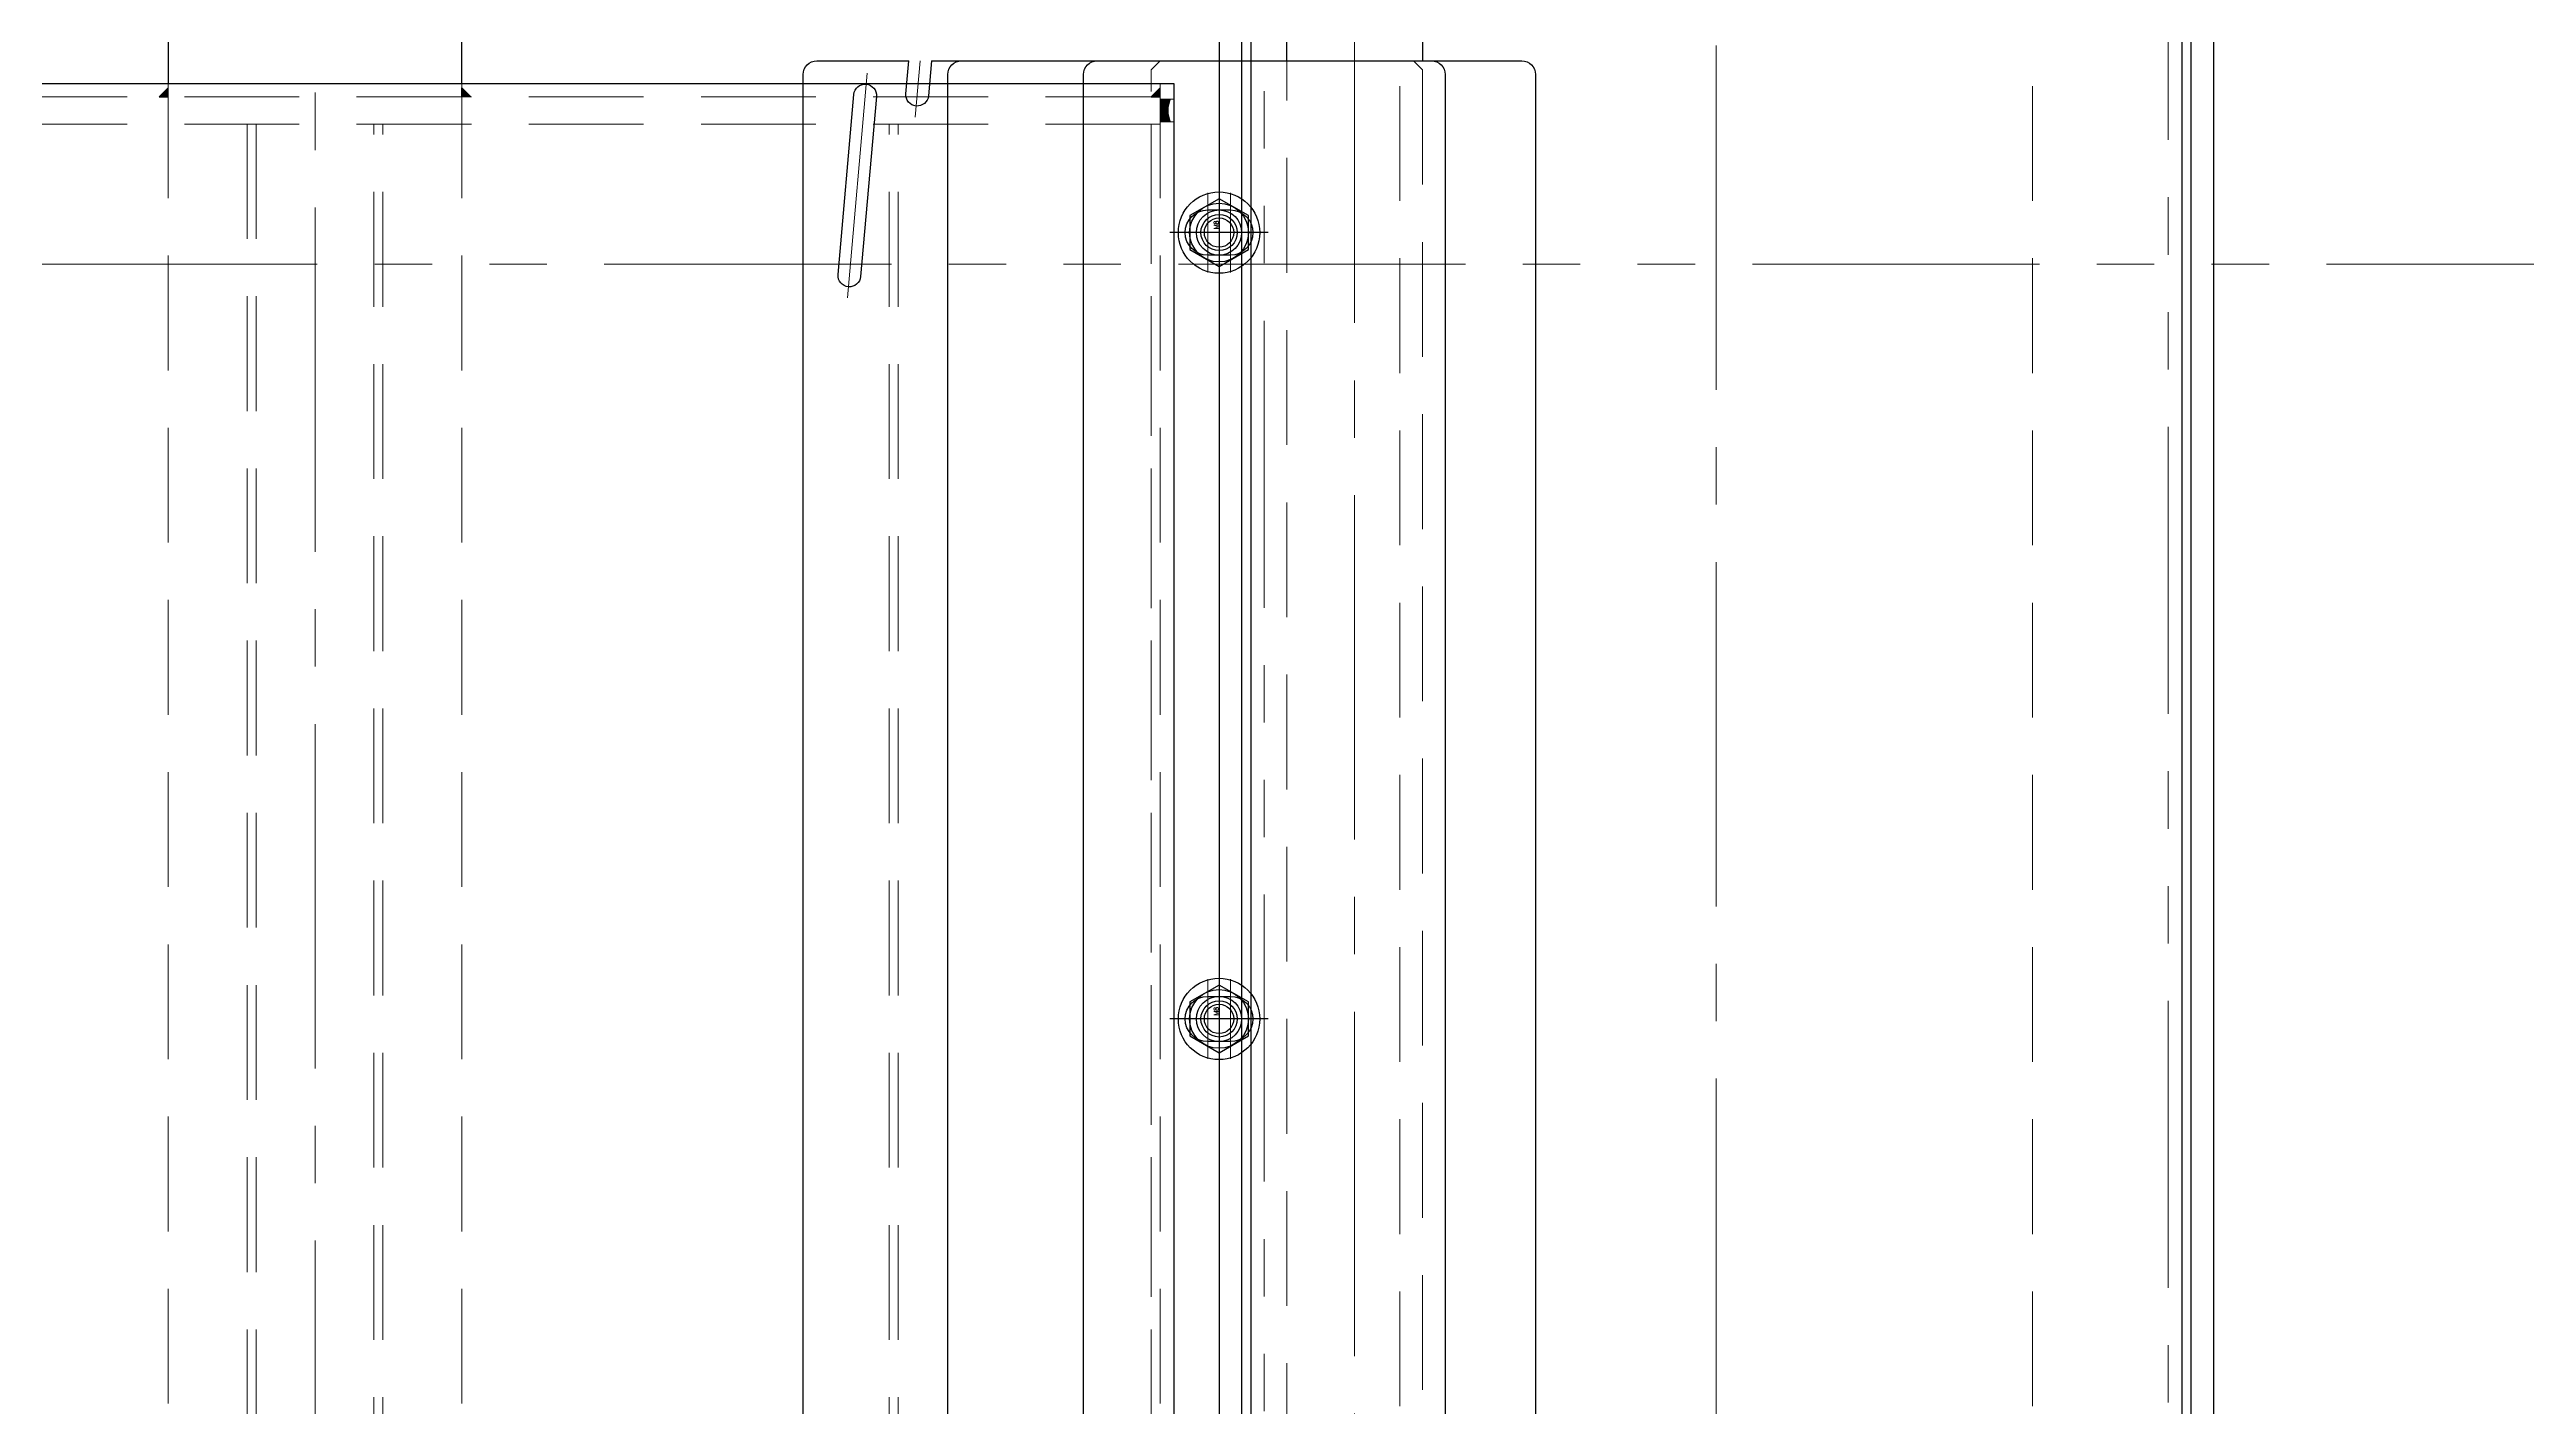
# Model space of a CAD drawing. Header units: millimetres. Extents: x -8731 to 85711, y -14522 to 31379.
# Drawn here: x 24870 to 25418, y 21590 to 21890 of the extents above; entities that cross this region are included whole.
import ezdxf

# ---------------------------------------------------------------- set-up
doc = ezdxf.new("R2010")
doc.units = ezdxf.units.MM
doc.header["$LTSCALE"] = 4
for name, pattern in [('CENTER2', [28.575, 19.05, -3.175, 3.175, -3.175]), ('HIDDEN', [9.525, 6.35, -3.175]), ('PHANTOM2', [31.75, 15.875, -3.175, 3.175, -3.175, 3.175, -3.175])]:
    doc.linetypes.add(name, pattern=pattern)
for name, color, linetype, lineweight in [('04_HIDDEN', 2, 'HIDDEN', 13), ('05_CENTER', 4, 'CENTER2', 13), ('06_PHANTOM', 2, 'PHANTOM2', 13)]:
    doc.layers.add(name, color=color, linetype=linetype, lineweight=lineweight)
doc.layers.add('10_DRAFT', color=8, linetype='Continuous', lineweight=0, plot=False)
doc.styles.add('KSS_TXT', font='txt.shx', dxfattribs={"bigfont": 'extfont2.shx'})

# ---------------------------------------------------------------- blocks, each defined once
blk = doc.blocks.new('A$C448B04A9_1_1_1')
at = {"color": 0}
for p, q in [((3, 100), (0, 100)), ((0, 0), (0, 100)), ((8, 18), (8, 95)), ((95, 8), (18, 8)), ((0, 0), (100, 0)), ((100, 3), (100, 0))]:
    blk.add_line(p, q, dxfattribs=at)
for centre, radius, start, end in [((3, 95), 5, 0, 90), ((18, 18), 10, 180, 270), ((95, 3), 5, 0, 90)]:
    blk.add_arc(centre, radius, start, end, dxfattribs=at)
blk = doc.blocks.new('A$C71221DBE_1_1_1')
at = {"color": 0}
for points in [[(60, 104.5), (60, 222), (-40, 222), (-40, 122)], [(-40, 62.1), (-40, -308), (60, -308), (60, 39.5)]]:
    blk.add_lwpolyline(points, dxfattribs=at)
blk.add_lwpolyline([(60, 122), (60, 222), (400, 222), (400, -38), (60, -38), (60, 62)])
for centre, radius in [((0, 184), 9.5), ((350, 135.5), 6), ((350, 48.5), 6), ((0, 0), 9.5)]:
    blk.add_circle(centre, radius, dxfattribs=at)
at = {"layer": '04_HIDDEN'}
for p, q in [((60, 214), (392, 214)), ((392, -30), (392, 214)), ((-32, -213), (-32, 127)), ((-40, 121.9), (-40, 62.1)), ((60, 124.5), (60, 59.5)), ((-32, -30), (392, -30)), ((60, -38), (-32, -38)), ((-40, -148), (-32, -148)), ((-40, -188), (-32, -188))]:
    blk.add_line(p, q, dxfattribs=at)
for points in [[(300, 122), (60, 122)], [(300, 62), (300, 122)], [(300, 62), (60, 62)]]:
    blk.add_lwpolyline(points, dxfattribs=at)
blk.add_lwpolyline([(-32, 87.5), (-32, 96.5), (392, 96.5), (392, 87.5)], close=True, dxfattribs=at)
for centre in [(10, 172), (10, 12), (10, -258)]:
    blk.add_circle(centre, 9.5, dxfattribs=at)
at = {"layer": '05_CENTER'}
for p, q in [((0, 169.19), (0, 198.81)), ((10, 154.96), (10, 189.04)), ((14.81, 184), (-14.81, 184)), ((27.04, 172), (-7.04, 172)), ((350, 124.07), (350, 146.93)), ((361.43, 135.5), (338.57, 135.5)), ((350, 59.93), (350, 37.07)), ((361.43, 48.5), (338.57, 48.5)), ((10, 29.04), (10, -5.04)), ((27.04, 12), (-7.04, 12)), ((0, -14.81), (0, 14.81)), ((14.81, 0), (-14.81, 0)), ((-50.9, -109.5), (-21.27, -109.5)), ((-50.9, -226.5), (-21.27, -226.5)), ((10, -240.96), (10, -275.04)), ((27.04, -258), (-7.04, -258)), ((10, -318.96), (10, -289.35))]:
    blk.add_line(p, q, dxfattribs=at)
at = {"layer": '10_DRAFT'}
for p, q in [((-40, 92), (60, 92)), ((-40, -168), (-32, -168))]:
    blk.add_line(p, q, dxfattribs=at)
at = {"layer": '04_HIDDEN', "xscale": -1, "rotation": 180}
blk.add_blockref('A$C448B04A9_1_1_1', (-40, 222), dxfattribs=at)
at = {"layer": '04_HIDDEN'}
blk.add_blockref('A$C448B04A9_1_1_1', (-40, -308), dxfattribs=at)
blk = doc.blocks.new('A$C67F20274_1_1_1')
h = blk.add_hatch(color=3)
h.dxf.hatch_style = 1
h.paths.add_polyline_path([(0, -2), (0, 0), (-2, 0)])
at = {"color": 3}
blk.add_lwpolyline([(0, 0), (-2, 0), (-2, 0), (0, -2)], close=True, dxfattribs=at)
blk = doc.blocks.new('A$C715E4393_1_1_1')
h = blk.add_hatch(color=3)
h.dxf.hatch_style = 1
h.paths.add_polyline_path([(-981.5, 187), (-981.5, 189.21, -0.11176), (-984, 188.65), (-984, 187)])
h.paths.add_polyline_path([(-984, 187), (-984, 188.65, -0.111762), (-986.5, 189.21), (-986.5, 187)])
at = {"color": 0}
for p, q in [((-990, 32.5), (-1013.5, 32.5)), ((-1013.5, -32.5), (-990, -32.5))]:
    blk.add_line(p, q, dxfattribs=at)
blk.add_lwpolyline([(-990, 190), (990, 190), (990, -190), (-990, -190)], close=True, dxfattribs=at)
at = {"color": 3}
blk.add_arc((-984, 194.45), 5.81, 244.4921, 295.5079, dxfattribs=at)
at = {"layer": '04_HIDDEN'}
for p, q in [((-990, 187), (990, 187)), ((-987, 187), (-987, -187)), ((-986.5, 190), (-986.5, 187)), ((-981.5, 190), (-981.5, 187)), ((-981, 187), (-981, -187)), ((-981, 185), (-331, 185)), ((-331, 129), (-981, 129)), ((-331, 127), (-981, 127)), ((-990, 32.5), (-331, 32.5)), ((-331, 15), (-981, 15)), ((-331, 13), (-981, 13)), ((-981, -13), (-331, -13)), ((-981, -15), (-331, -15)), ((-990, -32.5), (-331, -32.5))]:
    blk.add_line(p, q, dxfattribs=at)
at = {"layer": '05_CENTER'}
blk.add_line((-1419.76, 0), (1090.76, 0), dxfattribs=at)
for p in [(-987, 187), (-987, -32.5)]:
    blk.add_blockref('A$C67F20274_1_1_1', p)
at = {"xscale": -1, "rotation": 180}
blk.add_blockref('A$C67F20274_1_1_1', (-987, 32.5), dxfattribs=at)
blk = doc.blocks.new('A$C3A520BF7_1_1')
at = {"xscale": -1}
blk.add_blockref('A$C715E4393_1_1_1', (0, 0), dxfattribs=at)
blk.add_blockref('A$C71221DBE_1_1_1', (1040, -92))
blk = doc.blocks.new('A$C48213744_1_1_1')
at = {"color": 0}
blk.add_lwpolyline([(-992, 60), (992, 60, -0.414214), (995, 57), (995, -17, -0.414214), (992, -20), (-992, -20, -0.414214), (-995, -17), (-995, 57, -0.414214)], format="xyb", close=True, dxfattribs=at)
for centre in [(783, 30), (957, 30)]:
    blk.add_circle(centre, 5, dxfattribs=at)
at = {"layer": '05_CENTER'}
for p, q in [((783, 21.41), (783, 38.59)), ((957, 21.41), (957, 38.59)), ((774.41, 30), (791.59, 30)), ((948.41, 30), (965.59, 30))]:
    blk.add_line(p, q, dxfattribs=at)
blk = doc.blocks.new('A$C18510924_1_1_1')
at = {"color": 0}
blk.add_lwpolyline([(995, 15), (1118, 15), (1120, 13), (1120, -13), (1118, -15), (995, -15)], dxfattribs=at)
for centre in [(783, 30), (957, 30)]:
    blk.add_circle(centre, 5, dxfattribs=at)
at = {"layer": '04_HIDDEN'}
blk.add_lwpolyline([(993, -15), (-993, -15), (-995, -13), (-995, 43), (-993, 45), (993, 45), (995, 43), (995, -13)], close=True, dxfattribs=at)
blk.add_lwpolyline([(-995, 15), (995, 15)], dxfattribs=at)
at = {"layer": '05_CENTER'}
for p, q in [((783, 21.41), (783, 38.59)), ((957, 21.41), (957, 38.59)), ((774.41, 30), (791.59, 30)), ((948.41, 30), (965.59, 30)), ((1127.5, 0), (-1127.5, 0))]:
    blk.add_line(p, q, dxfattribs=at)
blk = doc.blocks.new('A$C03352C63_1_1_1')
at = {"color": 0}
for points in [[(-995, 138.63), (-995, 159, -0.414214), (-992, 162), (992, 162, -0.414214), (995, 159), (995, 138.63)], [(995, 133.62), (987.27, 134.29, -1), (987.71, 139.27), (995, 138.63)], [(995, 133.62), (995, 3, -0.414214), (992, 0), (-992, 0, -0.414214), (-995, 3), (-995, 133.62)]]:
    blk.add_lwpolyline(points, format="xyb", dxfattribs=at)
for points in [[(987.12, 145.81), (947.27, 149.29, -1), (947.71, 154.27), (987.56, 150.79, -1)], [(788, 72.5), (788, 67.5, -1), (778, 67.5), (778, 72.5, -1)], [(962, 72.5), (962, 67.5, -1), (952, 67.5), (952, 72.5, -1)]]:
    blk.add_lwpolyline(points, format="xyb", close=True, dxfattribs=at)
at = {"layer": '05_CENTER'}
for p, q in [((783, 59.14), (783, 80.86)), ((957, 59.14), (957, 80.86)), ((774.2, 72.5), (791.8, 72.5)), ((948.2, 72.5), (965.8, 72.5)), ((774.2, 70), (791.8, 70)), ((774.2, 67.5), (791.8, 67.5)), ((948.2, 70), (965.8, 70)), ((948.2, 67.5), (965.8, 67.5))]:
    blk.add_line(p, q, dxfattribs=at)
at = {"layer": '10_DRAFT'}
for p, q in [((942.54, 152.22), (992.29, 147.86)), ((982.54, 137.22), (995, 136.13))]:
    blk.add_line(p, q, dxfattribs=at)
blk = doc.blocks.new('A$C5FB97435_1_1')
at = {"color": 0}
for points in [[(-992, 90), (992, 90, -0.414214), (995, 87), (995, -17, -0.414214), (992, -20), (-992, -20, -0.414214), (-995, -17), (-995, 87, -0.414214)], [(788, 32.5), (788, 27.5, -1), (778, 27.5), (778, 32.5, -1)], [(962, 32.5), (962, 27.5, -1), (952, 27.5), (952, 32.5, -1)]]:
    blk.add_lwpolyline(points, format="xyb", close=True, dxfattribs=at)
at = {"layer": '05_CENTER'}
for p, q in [((783, 19.14), (783, 40.86)), ((957, 19.14), (957, 40.86)), ((774.2, 32.5), (791.8, 32.5)), ((774.2, 30), (791.8, 30)), ((774.2, 27.5), (791.8, 27.5)), ((948.2, 32.5), (965.8, 32.5)), ((948.2, 30), (965.8, 30)), ((948.2, 27.5), (965.8, 27.5))]:
    blk.add_line(p, q, dxfattribs=at)
blk = doc.blocks.new('8b_1_1_1')
at = {"color": 0}
for p, q in [((-3.75, 6.49), (-7.5, 0)), ((-3.75, 6.49), (-7.5, 0)), ((3.75, 6.49), (-3.75, 6.49)), ((3.75, 6.49), (-3.75, 6.49)), ((7.5, 0), (3.75, 6.49)), ((7.5, 0), (3.75, 6.49)), ((-7.5, 0), (-3.75, -6.49)), ((-7.5, 0), (-3.75, -6.49)), ((3.75, -6.49), (7.5, 0)), ((3.75, -6.49), (7.5, 0)), ((-3.75, -6.49), (3.75, -6.49)), ((-3.75, -6.49), (3.75, -6.49))]:
    blk.add_line(p, q, dxfattribs=at)
at = {"color": 0, "linetype": 'CENTER2'}
for p, q in [((0, -10.87), (0, 10.87)), ((10.87, 0), (-10.87, 0))]:
    blk.add_line(p, q, dxfattribs=at)
at = {"color": 0}
for radius in [9, 6.5, 4, 3.25]:
    blk.add_circle((0, 0), radius, dxfattribs=at)
at = {"layer": '10_DRAFT', "style": 'KSS_TXT'}
blk.add_text('M8', height=1, dxfattribs=at).set_placement((0.76, 0.14))
blk = doc.blocks.new('A$C5C0A0571_1_1')
for name, p in [('A$C03352C63_1_1_1', (0, -40)), ('A$C5FB97435_1_1', (0, 0)), ('A$C48213744_1_1_1', (0, 0)), ('A$C18510924_1_1_1', (0, 0)), ('8b_1_1_1', (783, 30)), ('8b_1_1_1', (957, 30))]:
    blk.add_blockref(name, p)
blk = doc.blocks.new('A$C3B5C3961_1_1')
at = {"rotation": 180}
blk.add_blockref('A$C5C0A0571_1_1', (-1075, -190), dxfattribs=at)
blk = doc.blocks.new('A$C649B1A8B_1_1')
at = {"color": 0}
blk.add_lwpolyline([(-245, 0), (2325, 0), (2325, 38), (2323, 40), (-243, 40), (-245, 38)], close=True, dxfattribs=at)
at = {"layer": '04_HIDDEN'}
blk.add_line((-245, 5), (2325, 5), dxfattribs=at)
blk = doc.blocks.new('A$C5AD023EE_1_1')
at = {"color": 0}
for p, q in [((-3, 105), (-1260, 105)), ((-3, 103), (-1260, 103)), ((-3, -103), (-1260, -103)), ((-3, -105), (-1260, -105))]:
    blk.add_line(p, q, dxfattribs=at)
at = {"layer": '05_CENTER'}
blk.add_line((12, 0), (-1260.5, 0), dxfattribs=at)
blk = doc.blocks.new('A$C191155EC_1_1')
at = {"layer": '06_PHANTOM', "color": 6}
blk.add_lwpolyline([(-2680, 100), (27, 100), (27, -100), (-2680, -100)], close=True, dxfattribs=at)
blk = doc.blocks.new('A$C24A17EC2_1_1')
for p, q in [((-2085, 0), (30, 0)), ((-2085, -220), (30, -220))]:
    blk.add_line(p, q)
at = {"xscale": -1}
blk.add_blockref('A$C5AD023EE_1_1', (-2240, -110), dxfattribs=at)
blk.add_blockref('A$C191155EC_1_1', (360, -110))
at = {"layer": '04_HIDDEN', "rotation": 180}
blk.add_blockref('A$C649B1A8B_1_1', (80, 0), dxfattribs=at)
at = {"layer": '04_HIDDEN', "xscale": -1}
blk.add_blockref('A$C649B1A8B_1_1', (80, -220), dxfattribs=at)

msp = doc.modelspace()

# ---------------------------------------------------------------- linework, layer by layer
at = {"layer": '06_PHANTOM', "color": 6}
msp.add_lwpolyline([(24738.25246, 21842.71284), (26905.35246, 21842.71284), (26905.35246, 19942.71284), (24738.25246, 19942.71284)], close=True, dxfattribs=at)

# ---------------------------------------------------------------- block references
at = {"xscale": -1, "rotation": 270}
msp.add_blockref('A$C3A520BF7_1_1', (24928.25246, 20892.71284), dxfattribs=at)
at = {"rotation": 270}
for name, p in [('A$C24A17EC2_1_1', (25348.25241, 19867.71282)), ('A$C3B5C3961_1_1', (25348.25247, 19817.71284))]:
    msp.add_blockref(name, p, dxfattribs=at)

doc.saveas('drawing.dxf')
